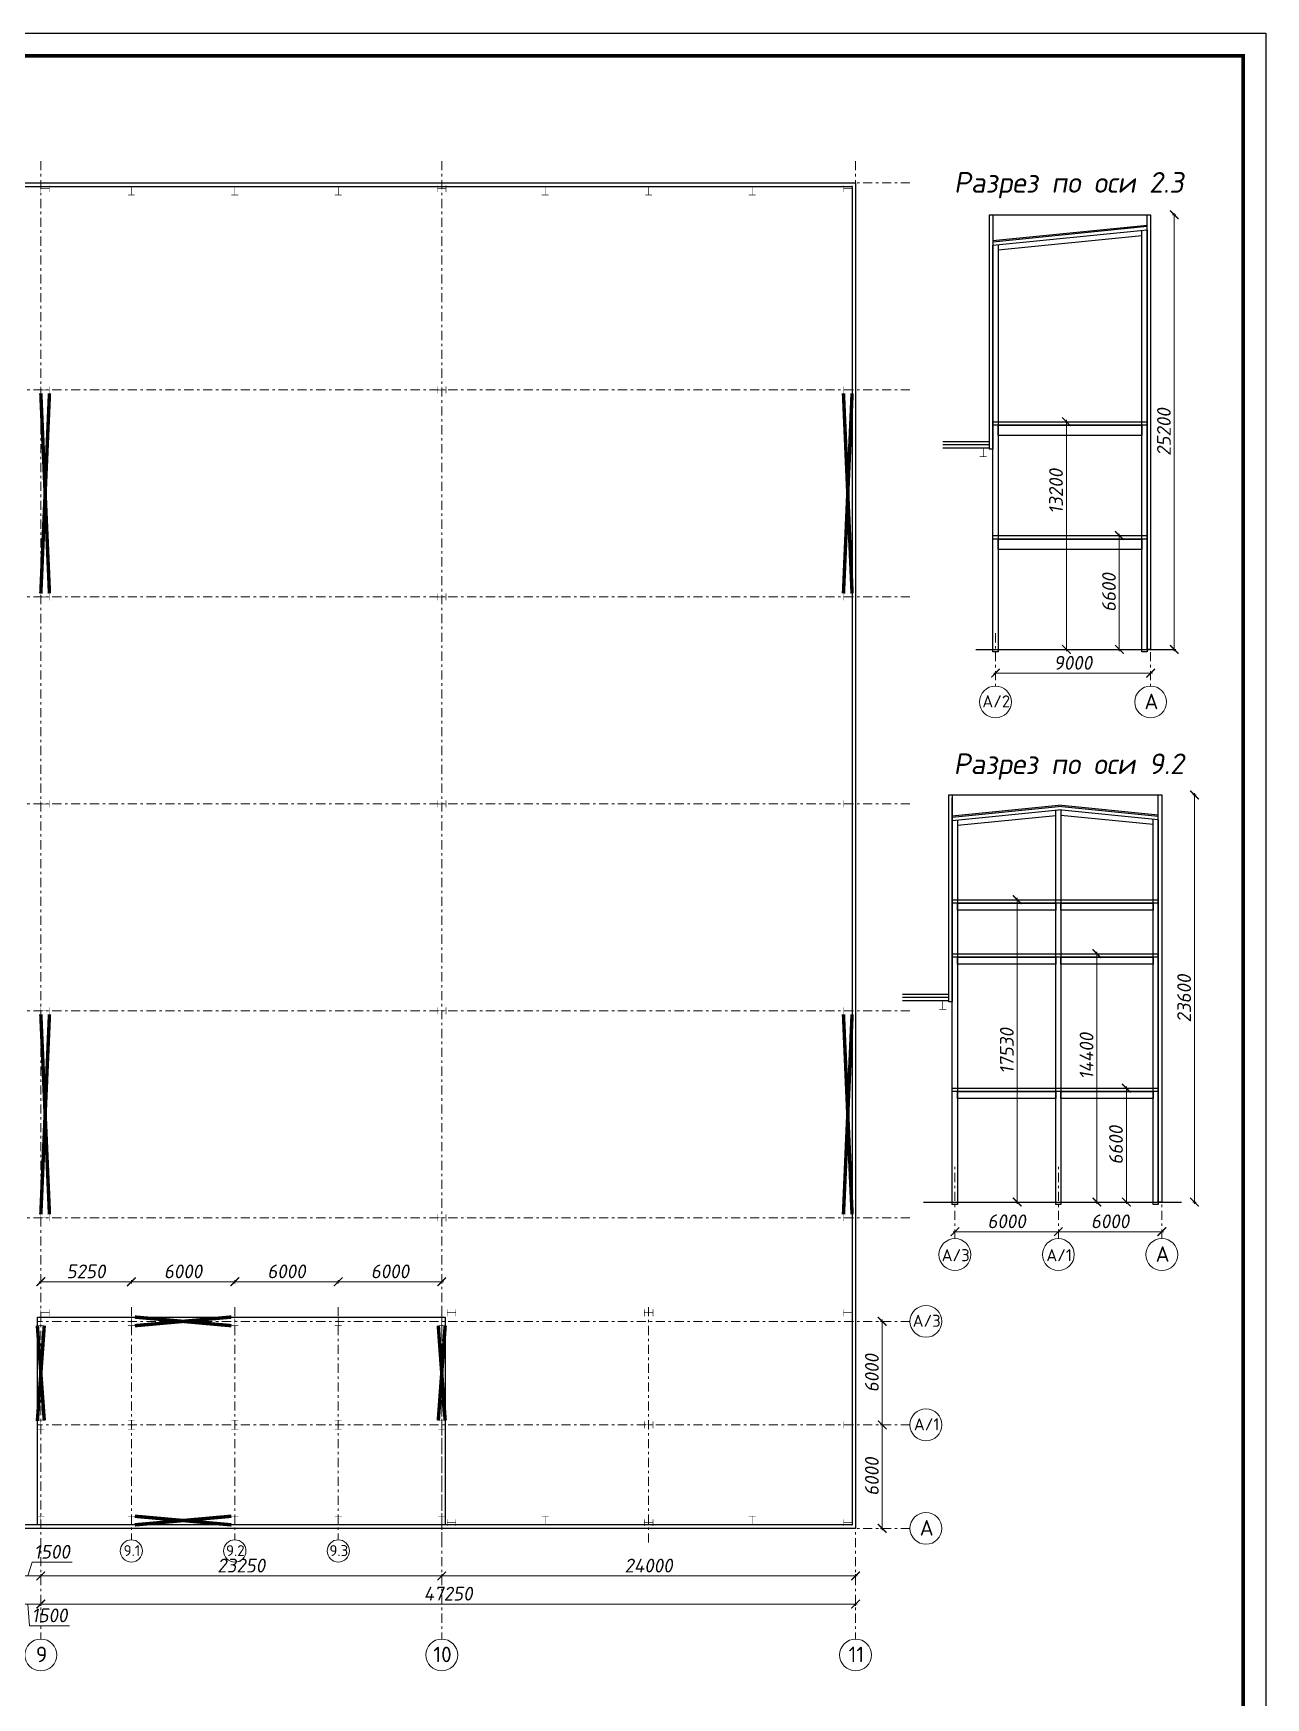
# Model space of a CAD drawing. Header units: millimetres. Extents: x -2648 to 2168491, y -277796 to 297800.
# Drawn here: x 1084430 to 1155904, y -2136 to 94358 of the extents above; entities that cross this region are included whole.
import ezdxf
from ezdxf.enums import TextEntityAlignment as Align

# ---------------------------------------------------------------- set-up
doc = ezdxf.new("R2010")
doc.units = ezdxf.units.MM
doc.linetypes.add('Штрихштриховая', pattern=[1093.611073, 529.166651, -211.666656, 141.111112, -211.666656])
doc.layers.get('0').update_dxf_attribs({"lineweight": 0})
doc.layers.get('Defpoints').update_dxf_attribs({"color": 252})
doc.layers.add('Axes', color=1, linetype='Continuous')
doc.layers.add('Text', color=7, linetype='Continuous')
for name, color, linetype, lineweight in [('Bracing', 6, 'Continuous', 0), ('Dimension', 162, 'Continuous', 25), ('я_12', 1, 'Continuous', 20)]:
    doc.layers.add(name, color=color, linetype=linetype, lineweight=lineweight)
doc.styles.add('Лена', font='isocpeur.ttf', dxfattribs={"oblique": 10})
doc.dimstyles.new('S-100', dxfattribs={"dimscale": 100, "dimtxt": 1, "dimasz": 1.5, "dimexe": 1, "dimexo": 1, "dimgap": 1, "dimtad": 1, "dimdec": 0, "dimzin": 0, "dimdsep": 46, "dimtxsty": 'Лена', "dimblk": 'ARCHTICK', "dimcen": 2, "dimdle": 1, "dimclrd": 256, "dimclre": 256, "dimclrt": 256, "dimadec": 0, "dimazin": 0, "dimtfac": 1, "dimtdec": 0, "dimtmove": 1, "dimatfit": 2, "dimfxl": 1, "dimtolj": 1, "dimtzin": 0, "dimlwd": 20, "dimlwe": 20, "dimarcsym": 0})

# ---------------------------------------------------------------- blocks, each defined once
blk = doc.blocks.new('_ArchTick')
at = {"color": 0, "linetype": 'ByBlock', "const_width": 0.15}
blk.add_lwpolyline([(-0.5, -0.5), (0.5, 0.5)], dxfattribs=at)
blk = doc.blocks.new('*D356')
at = {"layer": 'Defpoints', "color": 0, "lineweight": -2, "ltscale": 100, "transparency": 16777216}
for p in [(1084868, 4925), (1083368, 2423), (1084868, 2521)]:
    blk.add_point(p, dxfattribs=at)
at = {"layer": 'Dimension', "lineweight": 20, "ltscale": 100, "transparency": 16777216}
for p, q in [((1083268, 4925), (1084968, 4925)), ((1083368, 4825), (1083368, 5025)), ((1084118, 4925), (1084358, 5725)), ((1084358, 5725), (1086678, 5725)), ((1084868, 4825), (1084868, 5025))]:
    blk.add_line(p, q, dxfattribs=at)
at = {"layer": 'Dimension', "lineweight": 20, "ltscale": 100, "transparency": 16777216, "xscale": 500, "yscale": 500, "zscale": 500, "rotation": 180}
blk.add_blockref('_ArchTick', (1083368, 4925), dxfattribs=at)
at = {"layer": 'Dimension', "lineweight": 20, "ltscale": 100, "transparency": 16777216, "xscale": 500, "yscale": 500, "zscale": 500}
blk.add_blockref('_ArchTick', (1084868, 4925), dxfattribs=at)
at = {"layer": 'Dimension', "lineweight": -2, "ltscale": 100, "transparency": 16777216, "insert": (1085518, 6325), "char_height": 800, "attachment_point": 5, "style": 'Лена'}
blk.add_mtext('\\A1;1500', dxfattribs=at)
blk = doc.blocks.new('*D357')
at = {"layer": 'Defpoints', "color": 0, "lineweight": -2, "ltscale": 100, "transparency": 16777216}
for p in [(1108118, 4925), (1084868, 2170), (1108118, 2063)]:
    blk.add_point(p, dxfattribs=at)
at = {"layer": 'Dimension', "lineweight": 20, "ltscale": 100, "transparency": 16777216}
for p, q in [((1084768, 4925), (1108218, 4925)), ((1084868, 4825), (1084868, 5025)), ((1108118, 4825), (1108118, 5025))]:
    blk.add_line(p, q, dxfattribs=at)
at = {"layer": 'Dimension', "lineweight": 20, "ltscale": 100, "transparency": 16777216, "xscale": 500, "yscale": 500, "zscale": 500, "rotation": 180}
blk.add_blockref('_ArchTick', (1084868, 4925), dxfattribs=at)
at = {"layer": 'Dimension', "lineweight": 20, "ltscale": 100, "transparency": 16777216, "xscale": 500, "yscale": 500, "zscale": 500}
blk.add_blockref('_ArchTick', (1108118, 4925), dxfattribs=at)
at = {"layer": 'Dimension', "lineweight": -2, "ltscale": 100, "transparency": 16777216, "insert": (1096493, 5525), "char_height": 800, "attachment_point": 5, "style": 'Лена'}
blk.add_mtext('\\A1;23250', dxfattribs=at)
blk = doc.blocks.new('*D358')
at = {"layer": 'Defpoints', "color": 0, "lineweight": -2, "ltscale": 100, "transparency": 16777216}
for p in [(1132118, 4925), (1132118, 2987), (1108118, 1265)]:
    blk.add_point(p, dxfattribs=at)
at = {"layer": 'Dimension', "lineweight": 20, "ltscale": 100, "transparency": 16777216}
for p, q in [((1108018, 4925), (1132218, 4925)), ((1108118, 4825), (1108118, 5025)), ((1132118, 4825), (1132118, 5025))]:
    blk.add_line(p, q, dxfattribs=at)
at = {"layer": 'Dimension', "lineweight": 20, "ltscale": 100, "transparency": 16777216, "xscale": 500, "yscale": 500, "zscale": 500, "rotation": 180}
blk.add_blockref('_ArchTick', (1108118, 4925), dxfattribs=at)
at = {"layer": 'Dimension', "lineweight": 20, "ltscale": 100, "transparency": 16777216, "xscale": 500, "yscale": 500, "zscale": 500}
blk.add_blockref('_ArchTick', (1132118, 4925), dxfattribs=at)
at = {"layer": 'Dimension', "lineweight": -2, "ltscale": 100, "transparency": 16777216, "insert": (1120118, 5525), "char_height": 800, "attachment_point": 5, "style": 'Лена'}
blk.add_mtext('\\A1;24000', dxfattribs=at)
blk = doc.blocks.new('*D367')
at = {"layer": 'Defpoints', "color": 0, "lineweight": -2, "ltscale": 100, "transparency": 16777216}
for p in [(1084868, 3295), (1083368, 1265), (1084868, 1265)]:
    blk.add_point(p, dxfattribs=at)
at = {"layer": 'Dimension', "lineweight": 20, "ltscale": 100, "transparency": 16777216}
for p, q in [((1083268, 3295), (1084968, 3295)), ((1083368, 3195), (1083368, 3395)), ((1084118, 3295), (1084216, 2037)), ((1084868, 3195), (1084868, 3395)), ((1084216, 2037), (1086536, 2037))]:
    blk.add_line(p, q, dxfattribs=at)
at = {"layer": 'Dimension', "lineweight": 20, "ltscale": 100, "transparency": 16777216, "xscale": 500, "yscale": 500, "zscale": 500, "rotation": 180}
blk.add_blockref('_ArchTick', (1083368, 3295), dxfattribs=at)
at = {"layer": 'Dimension', "lineweight": 20, "ltscale": 100, "transparency": 16777216, "xscale": 500, "yscale": 500, "zscale": 500}
blk.add_blockref('_ArchTick', (1084868, 3295), dxfattribs=at)
at = {"layer": 'Dimension', "lineweight": -2, "ltscale": 100, "transparency": 16777216, "insert": (1085376, 2637), "char_height": 800, "attachment_point": 5, "style": 'Лена'}
blk.add_mtext('\\A1;1500', dxfattribs=at)
blk = doc.blocks.new('*D368')
at = {"layer": 'Defpoints', "color": 0, "lineweight": -2, "ltscale": 100, "transparency": 16777216}
for p in [(1132118, 3295), (1084868, 1265), (1132118, 1265)]:
    blk.add_point(p, dxfattribs=at)
at = {"layer": 'Dimension', "lineweight": 20, "ltscale": 100, "transparency": 16777216}
for p, q in [((1084768, 3295), (1132218, 3295)), ((1084868, 3195), (1084868, 3395)), ((1132118, 3195), (1132118, 3395))]:
    blk.add_line(p, q, dxfattribs=at)
at = {"layer": 'Dimension', "lineweight": 20, "ltscale": 100, "transparency": 16777216, "xscale": 500, "yscale": 500, "zscale": 500, "rotation": 180}
blk.add_blockref('_ArchTick', (1084868, 3295), dxfattribs=at)
at = {"layer": 'Dimension', "lineweight": 20, "ltscale": 100, "transparency": 16777216, "xscale": 500, "yscale": 500, "zscale": 500}
blk.add_blockref('_ArchTick', (1132118, 3295), dxfattribs=at)
at = {"layer": 'Dimension', "lineweight": -2, "ltscale": 100, "transparency": 16777216, "insert": (1108493, 3895), "char_height": 800, "attachment_point": 5, "style": 'Лена'}
blk.add_mtext('\\A1;47250', dxfattribs=at)
blk = doc.blocks.new('*D384')
at = {"layer": 'Defpoints', "color": 0, "lineweight": -2, "ltscale": 100, "transparency": 16777216}
for p in [(1140229, 57263), (1140229, 56517), (1149229, 56517)]:
    blk.add_point(p, dxfattribs=at)
at = {"layer": 'Dimension', "lineweight": 20, "ltscale": 100, "transparency": 16777216}
for p, q in [((1149329, 57263), (1140129, 57263)), ((1140229, 57163), (1140229, 57363)), ((1149229, 57163), (1149229, 57363))]:
    blk.add_line(p, q, dxfattribs=at)
at = {"layer": 'Dimension', "lineweight": 20, "ltscale": 100, "transparency": 16777216, "xscale": 500, "yscale": 500, "zscale": 500, "rotation": 180}
blk.add_blockref('_ArchTick', (1140229, 57263), dxfattribs=at)
at = {"layer": 'Dimension', "lineweight": 20, "ltscale": 100, "transparency": 16777216, "xscale": 500, "yscale": 500, "zscale": 500}
blk.add_blockref('_ArchTick', (1149229, 57263), dxfattribs=at)
at = {"layer": 'Dimension', "lineweight": -2, "ltscale": 100, "transparency": 16777216, "insert": (1144729, 57863), "char_height": 800, "attachment_point": 5, "style": 'Лена'}
blk.add_mtext('\\A1;9000', dxfattribs=at)
blk = doc.blocks.new('*D385')
at = {"layer": 'Defpoints', "color": 0, "lineweight": -2, "ltscale": 100, "transparency": 16777216}
for p in [(1149229, 83839), (1150600, 83839), (1149526, 58639)]:
    blk.add_point(p, dxfattribs=at)
at = {"layer": 'Dimension', "lineweight": 20, "ltscale": 100, "transparency": 16777216}
for p, q in [((1150500, 83839), (1150700, 83839)), ((1150600, 58539), (1150600, 83939)), ((1150500, 58639), (1150700, 58639))]:
    blk.add_line(p, q, dxfattribs=at)
at = {"layer": 'Dimension', "lineweight": 20, "ltscale": 100, "transparency": 16777216, "xscale": 500, "yscale": 500, "zscale": 500}
for p, rotation in [((1150600, 83839), 90), ((1150600, 58639), 270)]:
    blk.add_blockref('_ArchTick', p, dxfattribs=dict(at, rotation=rotation))
at = {"layer": 'Dimension', "lineweight": -2, "ltscale": 100, "transparency": 16777216, "insert": (1150000, 71239), "char_height": 800, "attachment_point": 5, "rotation": 90, "style": 'Лена'}
blk.add_mtext('\\A1;25200', dxfattribs=at)
blk = doc.blocks.new('*D386')
at = {"layer": 'Defpoints', "color": 0, "lineweight": -2, "ltscale": 100, "transparency": 16777216}
for p in [(1147414, 65239), (1147852, 65239), (1147852, 58639)]:
    blk.add_point(p, dxfattribs=at)
at = {"layer": 'Dimension', "lineweight": 20, "ltscale": 100, "transparency": 16777216}
for p, q in [((1147514, 65239), (1147314, 65239)), ((1147414, 58539), (1147414, 65339)), ((1147514, 58639), (1147314, 58639))]:
    blk.add_line(p, q, dxfattribs=at)
at = {"layer": 'Dimension', "lineweight": 20, "ltscale": 100, "transparency": 16777216, "xscale": 500, "yscale": 500, "zscale": 500}
for p, rotation in [((1147414, 65239), 90), ((1147414, 58639), 270)]:
    blk.add_blockref('_ArchTick', p, dxfattribs=dict(at, rotation=rotation))
at = {"layer": 'Dimension', "lineweight": -2, "ltscale": 100, "transparency": 16777216, "insert": (1146814, 61939), "char_height": 800, "attachment_point": 5, "rotation": 90, "style": 'Лена'}
blk.add_mtext('\\A1;6600', dxfattribs=at)
blk = doc.blocks.new('*D387')
at = {"layer": 'Defpoints', "color": 0, "lineweight": -2, "ltscale": 100, "transparency": 16777216}
for p in [(1144342, 71839), (1145238, 71839), (1145238, 58639)]:
    blk.add_point(p, dxfattribs=at)
at = {"layer": 'Dimension', "lineweight": 20, "ltscale": 100, "transparency": 16777216}
for p, q in [((1144442, 71839), (1144242, 71839)), ((1144342, 58539), (1144342, 71939)), ((1144442, 58639), (1144242, 58639))]:
    blk.add_line(p, q, dxfattribs=at)
at = {"layer": 'Dimension', "lineweight": 20, "ltscale": 100, "transparency": 16777216, "xscale": 500, "yscale": 500, "zscale": 500}
for p, rotation in [((1144342, 71839), 90), ((1144342, 58639), 270)]:
    blk.add_blockref('_ArchTick', p, dxfattribs=dict(at, rotation=rotation))
at = {"layer": 'Dimension', "lineweight": -2, "ltscale": 100, "transparency": 16777216, "insert": (1143742, 67805), "char_height": 800, "attachment_point": 5, "rotation": 90, "style": 'Лена'}
blk.add_mtext('\\A1;13200', dxfattribs=at)
blk = doc.blocks.new('*D388')
at = {"layer": 'Defpoints', "color": 0, "lineweight": -2, "ltscale": 100, "transparency": 16777216}
for p in [(1137879, 25215), (1143879, 25215), (1143879, 24881)]:
    blk.add_point(p, dxfattribs=at)
at = {"layer": 'Dimension', "lineweight": 20, "ltscale": 100, "transparency": 16777216}
for p, q in [((1137779, 24881), (1143979, 24881)), ((1137879, 24981), (1137879, 24781)), ((1143879, 24981), (1143879, 24781))]:
    blk.add_line(p, q, dxfattribs=at)
at = {"layer": 'Dimension', "lineweight": 20, "ltscale": 100, "transparency": 16777216, "xscale": 500, "yscale": 500, "zscale": 500, "rotation": 180}
blk.add_blockref('_ArchTick', (1137879, 24881), dxfattribs=at)
at = {"layer": 'Dimension', "lineweight": 20, "ltscale": 100, "transparency": 16777216, "xscale": 500, "yscale": 500, "zscale": 500}
blk.add_blockref('_ArchTick', (1143879, 24881), dxfattribs=at)
at = {"layer": 'Dimension', "lineweight": -2, "ltscale": 100, "transparency": 16777216, "insert": (1140879, 25481), "char_height": 800, "attachment_point": 5, "style": 'Лена'}
blk.add_mtext('\\A1;6000', dxfattribs=at)
blk = doc.blocks.new('*D389')
at = {"layer": 'Defpoints', "color": 0, "lineweight": -2, "ltscale": 100, "transparency": 16777216}
for p in [(1143879, 25215), (1149879, 24881), (1149879, 24477)]:
    blk.add_point(p, dxfattribs=at)
at = {"layer": 'Dimension', "lineweight": 20, "ltscale": 100, "transparency": 16777216}
for p, q in [((1143779, 24881), (1149979, 24881)), ((1143879, 24981), (1143879, 24781)), ((1149879, 24781), (1149879, 24981))]:
    blk.add_line(p, q, dxfattribs=at)
at = {"layer": 'Dimension', "lineweight": 20, "ltscale": 100, "transparency": 16777216, "xscale": 500, "yscale": 500, "zscale": 500, "rotation": 180}
blk.add_blockref('_ArchTick', (1143879, 24881), dxfattribs=at)
at = {"layer": 'Dimension', "lineweight": 20, "ltscale": 100, "transparency": 16777216, "xscale": 500, "yscale": 500, "zscale": 500}
blk.add_blockref('_ArchTick', (1149879, 24881), dxfattribs=at)
at = {"layer": 'Dimension', "lineweight": -2, "ltscale": 100, "transparency": 16777216, "insert": (1146879, 25481), "char_height": 800, "attachment_point": 5, "style": 'Лена'}
blk.add_mtext('\\A1;6000', dxfattribs=at)
blk = doc.blocks.new('*D390')
at = {"layer": 'Defpoints', "color": 0, "lineweight": -2, "ltscale": 100, "transparency": 16777216}
for p in [(1148084, 50199), (1151771, 50199), (1148084, 26599)]:
    blk.add_point(p, dxfattribs=at)
at = {"layer": 'Dimension', "lineweight": 20, "ltscale": 100, "transparency": 16777216}
for p, q in [((1151671, 50199), (1151871, 50199)), ((1151771, 26499), (1151771, 50299)), ((1151671, 26599), (1151871, 26599))]:
    blk.add_line(p, q, dxfattribs=at)
at = {"layer": 'Dimension', "lineweight": 20, "ltscale": 100, "transparency": 16777216, "xscale": 500, "yscale": 500, "zscale": 500}
for p, rotation in [((1151771, 50199), 90), ((1151771, 26599), 270)]:
    blk.add_blockref('_ArchTick', p, dxfattribs=dict(at, rotation=rotation))
at = {"layer": 'Dimension', "lineweight": -2, "ltscale": 100, "transparency": 16777216, "insert": (1151171, 38399), "char_height": 800, "attachment_point": 5, "rotation": 90, "style": 'Лена'}
blk.add_mtext('\\A1;23600', dxfattribs=at)
blk = doc.blocks.new('*D391')
at = {"layer": 'Defpoints', "color": 0, "lineweight": -2, "ltscale": 100, "transparency": 16777216}
for p in [(1147821, 33199), (1148457, 33199), (1148457, 26599)]:
    blk.add_point(p, dxfattribs=at)
at = {"layer": 'Dimension', "lineweight": 20, "ltscale": 100, "transparency": 16777216}
for p, q in [((1147921, 33199), (1147721, 33199)), ((1147821, 26499), (1147821, 33299)), ((1147921, 26599), (1147721, 26599))]:
    blk.add_line(p, q, dxfattribs=at)
at = {"layer": 'Dimension', "lineweight": 20, "ltscale": 100, "transparency": 16777216, "xscale": 500, "yscale": 500, "zscale": 500}
for p, rotation in [((1147821, 33199), 90), ((1147821, 26599), 270)]:
    blk.add_blockref('_ArchTick', p, dxfattribs=dict(at, rotation=rotation))
at = {"layer": 'Dimension', "lineweight": -2, "ltscale": 100, "transparency": 16777216, "insert": (1147221, 29899), "char_height": 800, "attachment_point": 5, "rotation": 90, "style": 'Лена'}
blk.add_mtext('\\A1;6600', dxfattribs=at)
blk = doc.blocks.new('*D392')
at = {"layer": 'Defpoints', "color": 0, "lineweight": -2, "ltscale": 100, "transparency": 16777216}
for p in [(1146113, 40999), (1146911, 40999), (1146911, 26599)]:
    blk.add_point(p, dxfattribs=at)
at = {"layer": 'Dimension', "lineweight": 20, "ltscale": 100, "transparency": 16777216}
for p, q in [((1146213, 40999), (1146013, 40999)), ((1146113, 26499), (1146113, 41099)), ((1146213, 26599), (1146013, 26599))]:
    blk.add_line(p, q, dxfattribs=at)
at = {"layer": 'Dimension', "lineweight": 20, "ltscale": 100, "transparency": 16777216, "xscale": 500, "yscale": 500, "zscale": 500}
for p, rotation in [((1146113, 40999), 90), ((1146113, 26599), 270)]:
    blk.add_blockref('_ArchTick', p, dxfattribs=dict(at, rotation=rotation))
at = {"layer": 'Dimension', "lineweight": -2, "ltscale": 100, "transparency": 16777216, "insert": (1145513, 35063), "char_height": 800, "attachment_point": 5, "rotation": 90, "style": 'Лена'}
blk.add_mtext('\\A1;14400', dxfattribs=at)
blk = doc.blocks.new('*D393')
at = {"layer": 'Defpoints', "color": 0, "lineweight": -2, "ltscale": 100, "transparency": 16777216}
for p in [(1141490, 44129), (1142401, 44129), (1142401, 26599)]:
    blk.add_point(p, dxfattribs=at)
at = {"layer": 'Dimension', "lineweight": 20, "ltscale": 100, "transparency": 16777216}
for p, q in [((1141590, 44129), (1141390, 44129)), ((1141490, 26499), (1141490, 44229)), ((1141590, 26599), (1141390, 26599))]:
    blk.add_line(p, q, dxfattribs=at)
at = {"layer": 'Dimension', "lineweight": 20, "ltscale": 100, "transparency": 16777216, "xscale": 500, "yscale": 500, "zscale": 500}
for p, rotation in [((1141490, 44129), 90), ((1141490, 26599), 270)]:
    blk.add_blockref('_ArchTick', p, dxfattribs=dict(at, rotation=rotation))
at = {"layer": 'Dimension', "lineweight": -2, "ltscale": 100, "transparency": 16777216, "insert": (1140890, 35364), "char_height": 800, "attachment_point": 5, "rotation": 90, "style": 'Лена'}
blk.add_mtext('\\A1;17530', dxfattribs=at)
blk = doc.blocks.new('*D394')
at = {"layer": 'Defpoints', "color": 0, "lineweight": -2, "ltscale": 100, "transparency": 16777216}
for p in [(1090118, 21980), (1084868, 21227), (1090118, 20511)]:
    blk.add_point(p, dxfattribs=at)
at = {"layer": 'Dimension', "lineweight": 20, "ltscale": 100, "transparency": 16777216}
for p, q in [((1084768, 21980), (1090218, 21980)), ((1084868, 21880), (1084868, 22080)), ((1090118, 21880), (1090118, 22080))]:
    blk.add_line(p, q, dxfattribs=at)
at = {"layer": 'Dimension', "lineweight": 20, "ltscale": 100, "transparency": 16777216, "xscale": 500, "yscale": 500, "zscale": 500, "rotation": 180}
blk.add_blockref('_ArchTick', (1084868, 21980), dxfattribs=at)
at = {"layer": 'Dimension', "lineweight": 20, "ltscale": 100, "transparency": 16777216, "xscale": 500, "yscale": 500, "zscale": 500}
blk.add_blockref('_ArchTick', (1090118, 21980), dxfattribs=at)
at = {"layer": 'Dimension', "lineweight": -2, "ltscale": 100, "transparency": 16777216, "insert": (1087493, 22580), "char_height": 800, "attachment_point": 5, "style": 'Лена'}
blk.add_mtext('\\A1;5250', dxfattribs=at)
blk = doc.blocks.new('*D395')
at = {"layer": 'Defpoints', "color": 0, "lineweight": -2, "ltscale": 100, "transparency": 16777216}
for p in [(1096118, 21980), (1090118, 20511), (1096118, 20511)]:
    blk.add_point(p, dxfattribs=at)
at = {"layer": 'Dimension', "lineweight": 20, "ltscale": 100, "transparency": 16777216}
for p, q in [((1090018, 21980), (1096218, 21980)), ((1090118, 21880), (1090118, 22080)), ((1096118, 21880), (1096118, 22080))]:
    blk.add_line(p, q, dxfattribs=at)
at = {"layer": 'Dimension', "lineweight": 20, "ltscale": 100, "transparency": 16777216, "xscale": 500, "yscale": 500, "zscale": 500, "rotation": 180}
blk.add_blockref('_ArchTick', (1090118, 21980), dxfattribs=at)
at = {"layer": 'Dimension', "lineweight": 20, "ltscale": 100, "transparency": 16777216, "xscale": 500, "yscale": 500, "zscale": 500}
blk.add_blockref('_ArchTick', (1096118, 21980), dxfattribs=at)
at = {"layer": 'Dimension', "lineweight": -2, "ltscale": 100, "transparency": 16777216, "insert": (1093118, 22580), "char_height": 800, "attachment_point": 5, "style": 'Лена'}
blk.add_mtext('\\A1;6000', dxfattribs=at)
blk = doc.blocks.new('*D396')
at = {"layer": 'Defpoints', "color": 0, "lineweight": -2, "ltscale": 100, "transparency": 16777216}
for p in [(1102118, 21980), (1096118, 20511), (1102118, 20511)]:
    blk.add_point(p, dxfattribs=at)
at = {"layer": 'Dimension', "lineweight": 20, "ltscale": 100, "transparency": 16777216}
for p, q in [((1096018, 21980), (1102218, 21980)), ((1096118, 21880), (1096118, 22080)), ((1102118, 21880), (1102118, 22080))]:
    blk.add_line(p, q, dxfattribs=at)
at = {"layer": 'Dimension', "lineweight": 20, "ltscale": 100, "transparency": 16777216, "xscale": 500, "yscale": 500, "zscale": 500, "rotation": 180}
blk.add_blockref('_ArchTick', (1096118, 21980), dxfattribs=at)
at = {"layer": 'Dimension', "lineweight": 20, "ltscale": 100, "transparency": 16777216, "xscale": 500, "yscale": 500, "zscale": 500}
blk.add_blockref('_ArchTick', (1102118, 21980), dxfattribs=at)
at = {"layer": 'Dimension', "lineweight": -2, "ltscale": 100, "transparency": 16777216, "insert": (1099118, 22580), "char_height": 800, "attachment_point": 5, "style": 'Лена'}
blk.add_mtext('\\A1;6000', dxfattribs=at)
blk = doc.blocks.new('*D397')
at = {"layer": 'Defpoints', "color": 0, "lineweight": -2, "ltscale": 100, "transparency": 16777216}
for p in [(1108118, 21980), (1102118, 20511), (1108118, 20511)]:
    blk.add_point(p, dxfattribs=at)
at = {"layer": 'Dimension', "lineweight": 20, "ltscale": 100, "transparency": 16777216}
for p, q in [((1102018, 21980), (1108218, 21980)), ((1102118, 21880), (1102118, 22080)), ((1108118, 21880), (1108118, 22080))]:
    blk.add_line(p, q, dxfattribs=at)
at = {"layer": 'Dimension', "lineweight": 20, "ltscale": 100, "transparency": 16777216, "xscale": 500, "yscale": 500, "zscale": 500, "rotation": 180}
blk.add_blockref('_ArchTick', (1102118, 21980), dxfattribs=at)
at = {"layer": 'Dimension', "lineweight": 20, "ltscale": 100, "transparency": 16777216, "xscale": 500, "yscale": 500, "zscale": 500}
blk.add_blockref('_ArchTick', (1108118, 21980), dxfattribs=at)
at = {"layer": 'Dimension', "lineweight": -2, "ltscale": 100, "transparency": 16777216, "insert": (1105118, 22580), "char_height": 800, "attachment_point": 5, "style": 'Лена'}
blk.add_mtext('\\A1;6000', dxfattribs=at)
blk = doc.blocks.new('*D406')
at = {"layer": 'Defpoints', "color": 0, "lineweight": -2, "ltscale": 100, "transparency": 16777216}
for p in [(1133663, 13682), (1134240, 13682), (1134240, 7682)]:
    blk.add_point(p, dxfattribs=at)
at = {"layer": 'Dimension', "lineweight": 20, "ltscale": 100, "transparency": 16777216}
for p, q in [((1133763, 13682), (1133563, 13682)), ((1133663, 7582), (1133663, 13782)), ((1133763, 7682), (1133563, 7682))]:
    blk.add_line(p, q, dxfattribs=at)
at = {"layer": 'Dimension', "lineweight": 20, "ltscale": 100, "transparency": 16777216, "xscale": 500, "yscale": 500, "zscale": 500}
for p, rotation in [((1133663, 13682), 90), ((1133663, 7682), 270)]:
    blk.add_blockref('_ArchTick', p, dxfattribs=dict(at, rotation=rotation))
at = {"layer": 'Dimension', "lineweight": -2, "ltscale": 100, "transparency": 16777216, "insert": (1133063, 10682), "char_height": 800, "attachment_point": 5, "rotation": 90, "style": 'Лена'}
blk.add_mtext('\\A1;6000', dxfattribs=at)
blk = doc.blocks.new('*D407')
at = {"layer": 'Defpoints', "color": 0, "lineweight": -2, "ltscale": 100, "transparency": 16777216}
for p in [(1133663, 19682), (1134376, 19682), (1134240, 13682)]:
    blk.add_point(p, dxfattribs=at)
at = {"layer": 'Dimension', "lineweight": 20, "ltscale": 100, "transparency": 16777216}
for p, q in [((1133763, 19682), (1133563, 19682)), ((1133663, 13582), (1133663, 19782)), ((1133763, 13682), (1133563, 13682))]:
    blk.add_line(p, q, dxfattribs=at)
at = {"layer": 'Dimension', "lineweight": 20, "ltscale": 100, "transparency": 16777216, "xscale": 500, "yscale": 500, "zscale": 500}
for p, rotation in [((1133663, 19682), 90), ((1133663, 13682), 270)]:
    blk.add_blockref('_ArchTick', p, dxfattribs=dict(at, rotation=rotation))
at = {"layer": 'Dimension', "lineweight": -2, "ltscale": 100, "transparency": 16777216, "insert": (1133063, 16682), "char_height": 800, "attachment_point": 5, "rotation": 90, "style": 'Лена'}
blk.add_mtext('\\A1;6000', dxfattribs=at)

msp = doc.modelspace()

# ---------------------------------------------------------------- linework, layer by layer
at = {"lineweight": -2, "ltscale": 100}
for p, q in [((1140078.8, 83839.2), (1149025.8, 83839.2)), ((1140078.8, 82344.5), (1149025.8, 83239.2)), ((1140078.8, 82277.3), (1149025.8, 83172)), ((1140078.8, 82074.3), (1149025.8, 82969)), ((1140378.8, 81804.3), (1148725.8, 82639)), ((1137185.6, 70687.8), (1139875.8, 70687.8)), ((1137185.6, 70520.2), (1139875.8, 70520.2)), ((1137185.6, 70316.2), (1139875.8, 70316.2)), ((1139083.4, 58639.2), (1150589.7, 58639.2)), ((1137525.8, 50199.4), (1149878.8, 50199.4)), ((1137728.8, 48984.4), (1143878.8, 49599.4)), ((1137728.8, 48917.2), (1143878.8, 49532.2)), ((1137728.8, 48714.2), (1143878.8, 49329.2)), ((1149675.8, 49019.7), (1143878.8, 49599.4)), ((1149675.8, 48952.5), (1143878.8, 49532.2)), ((1149675.8, 48749.5), (1143878.8, 49329.2)), ((1138028.8, 48444.2), (1143728.8, 49014.2)), ((1149375.8, 48479.5), (1144028.8, 49014.2)), ((1134835.6, 38648), (1137525.8, 38648)), ((1134835.6, 38480.4), (1137525.8, 38480.4)), ((1134835.6, 38276.4), (1137525.8, 38276.4)), ((1136048.3, 26599.4), (1151014.1, 26599.4))]:
    msp.add_line(p, q, dxfattribs=at)
at = {"ltscale": 100, "const_width": 209.2}
msp.add_lwpolyline([(941466.3, 93050.7), (1154596.1, 93050.7), (1154596.1, -59670.5), (941466.3, -59670.5)], close=True, dxfattribs=at)
at = {"lineweight": -2, "ltscale": 100}
for points in [[(952118.1, 85681.9), (1132118.1, 85681.9), (1132118.1, 7681.9), (952118.1, 7681.9)], [(952321.1, 85478.9), (1131915.1, 85478.9), (1131915.1, 7884.9), (952321.1, 7884.9)], [(1140078.8, 70250.8), (1139875.8, 70250.8), (1139875.8, 83839.2), (1140078.8, 83839.2)], [(1149228.8, 58639.2), (1149025.8, 58639.2), (1149025.8, 83839.2), (1149228.8, 83839.2)], [(1140078.8, 71839.2), (1149025.8, 71839.2), (1149025.8, 71639.2), (1140078.8, 71639.2)], [(1140378.8, 71639.2), (1148725.8, 71639.2), (1148725.8, 71039.2), (1140378.8, 71039.2)], [(1140078.8, 65239.2), (1149025.8, 65239.2), (1149025.8, 65039.2), (1140078.8, 65039.2)], [(1140378.8, 65039.2), (1148725.8, 65039.2), (1148725.8, 64439.2), (1140378.8, 64439.2)], [(1137728.8, 38211.1), (1137525.8, 38211.1), (1137525.8, 50199.4), (1137728.8, 50199.4)], [(1149878.8, 26599.4), (1149675.8, 26599.4), (1149675.8, 50199.4), (1149878.8, 50199.4)], [(1137728.8, 44129.4), (1149675.8, 44129.4), (1149675.8, 43929.4), (1137728.8, 43929.4)], [(1138028.8, 43929.4), (1143728.8, 43929.4), (1143728.8, 43529.4), (1138028.8, 43529.4)], [(1144028.8, 43929.4), (1149375.8, 43929.4), (1149375.8, 43529.4), (1144028.8, 43529.4)], [(1137728.8, 40999.4), (1149675.8, 40999.4), (1149675.8, 40799.4), (1137728.8, 40799.4)], [(1138028.8, 40799.4), (1143728.8, 40799.4), (1143728.8, 40399.4), (1138028.8, 40399.4)], [(1144028.8, 40799.4), (1149375.8, 40799.4), (1149375.8, 40399.4), (1144028.8, 40399.4)], [(1137728.8, 33199.4), (1149675.8, 33199.4), (1149675.8, 32999.4), (1137728.8, 32999.4)], [(1138028.8, 32999.4), (1143728.8, 32999.4), (1143728.8, 32599.4), (1138028.8, 32599.4)], [(1144028.8, 32999.4), (1149375.8, 32999.4), (1149375.8, 32599.4), (1144028.8, 32599.4)], [(1084668.1, 19931.9), (1108318.1, 19931.9), (1108318.1, 7884.9), (1084668.1, 7884.9)]]:
    msp.add_lwpolyline(points, close=True, dxfattribs=at)
at = {"lineweight": -2, "ltscale": 100, "const_width": 30}
for points in [[(1084868.1, 85151.9), (1084868.1, 85551.9)], [(1084868.1, 85351.9), (1085368.1, 85351.9)], [(1085368.1, 85151.9), (1085368.1, 85551.9)], [(1090318.1, 85478.9), (1089918.1, 85478.9)], [(1090318.1, 84978.9), (1089918.1, 84978.9)], [(1090118.1, 85478.9), (1090118.1, 84978.9)], [(1096318.1, 85478.9), (1095918.1, 85478.9)], [(1096318.1, 84978.9), (1095918.1, 84978.9)], [(1096118.1, 85478.9), (1096118.1, 84978.9)], [(1102318.1, 85478.9), (1101918.1, 85478.9)], [(1102318.1, 84978.9), (1101918.1, 84978.9)], [(1102118.1, 85478.9), (1102118.1, 84978.9)], [(1107868.1, 85151.9), (1107868.1, 85551.9)], [(1107868.1, 85351.9), (1108368.1, 85351.9)], [(1108368.1, 85151.9), (1108368.1, 85551.9)], [(1113918.1, 85478.9), (1114318.1, 85478.9)], [(1113918.1, 84978.9), (1114318.1, 84978.9)], [(1114118.1, 85478.9), (1114118.1, 84978.9)], [(1119918.1, 85478.9), (1120318.1, 85478.9)], [(1119918.1, 84978.9), (1120318.1, 84978.9)], [(1120118.1, 85478.9), (1120118.1, 84978.9)], [(1125918.1, 85478.9), (1126318.1, 85478.9)], [(1125918.1, 84978.9), (1126318.1, 84978.9)], [(1126118.1, 85478.9), (1126118.1, 84978.9)], [(1131415.1, 85151.9), (1131415.1, 85551.9)], [(1131415.1, 85351.9), (1131915.1, 85351.9)], [(1131915.1, 85151.9), (1131915.1, 85551.9)], [(1084868.1, 73481.9), (1084868.1, 73881.9)], [(1084868.1, 73681.9), (1085368.1, 73681.9)], [(1085368.1, 73481.9), (1085368.1, 73881.9)], [(1107868.1, 73481.9), (1107868.1, 73881.9)], [(1107868.1, 73681.9), (1108368.1, 73681.9)], [(1108368.1, 73481.9), (1108368.1, 73881.9)], [(1131415.1, 73481.9), (1131415.1, 73881.9)], [(1131415.1, 73681.9), (1131915.1, 73681.9)], [(1131915.1, 73481.9), (1131915.1, 73881.9)], [(1139322.4, 70316.2), (1139722.4, 70316.2)], [(1139322.4, 69816.2), (1139722.4, 69816.2)], [(1139522.4, 70316.2), (1139522.4, 69816.2)], [(1084868.1, 61481.9), (1084868.1, 61881.9)], [(1085368.1, 61481.9), (1085368.1, 61881.9)], [(1107868.1, 61481.9), (1107868.1, 61881.9)], [(1108368.1, 61481.9), (1108368.1, 61881.9)], [(1131415.1, 61481.9), (1131415.1, 61881.9)], [(1131915.1, 61481.9), (1131915.1, 61881.9)], [(1084868.1, 61681.9), (1085368.1, 61681.9)], [(1107868.1, 61681.9), (1108368.1, 61681.9)], [(1131415.1, 61681.9), (1131915.1, 61681.9)], [(1084868.1, 49481.9), (1084868.1, 49881.9)], [(1084868.1, 49681.9), (1085368.1, 49681.9)], [(1085368.1, 49481.9), (1085368.1, 49881.9)], [(1107868.1, 49481.9), (1107868.1, 49881.9)], [(1107868.1, 49681.9), (1108368.1, 49681.9)], [(1108368.1, 49481.9), (1108368.1, 49881.9)], [(1131415.1, 49481.9), (1131415.1, 49881.9)], [(1131415.1, 49681.9), (1131915.1, 49681.9)], [(1131915.1, 49481.9), (1131915.1, 49881.9)], [(1084868.1, 37481.9), (1084868.1, 37881.9)], [(1084868.1, 37681.9), (1085368.1, 37681.9)], [(1085368.1, 37481.9), (1085368.1, 37881.9)], [(1107868.1, 37481.9), (1107868.1, 37881.9)], [(1107868.1, 37681.9), (1108368.1, 37681.9)], [(1108368.1, 37481.9), (1108368.1, 37881.9)], [(1131415.1, 37481.9), (1131415.1, 37881.9)], [(1131415.1, 37681.9), (1131915.1, 37681.9)], [(1131915.1, 37481.9), (1131915.1, 37881.9)], [(1136972.3, 38276.4), (1137372.3, 38276.4)], [(1136972.3, 37776.4), (1137372.3, 37776.4)], [(1137172.3, 38276.4), (1137172.3, 37776.4)], [(1084868.1, 25481.9), (1084868.1, 25881.9)], [(1084868.1, 25681.9), (1085368.1, 25681.9)], [(1085368.1, 25481.9), (1085368.1, 25881.9)], [(1107868.1, 25481.9), (1107868.1, 25881.9)], [(1107868.1, 25681.9), (1108368.1, 25681.9)], [(1108368.1, 25481.9), (1108368.1, 25881.9)], [(1131415.1, 25481.9), (1131415.1, 25881.9)], [(1131415.1, 25681.9), (1131915.1, 25681.9)], [(1131915.1, 25481.9), (1131915.1, 25881.9)], [(1084868.1, 19981.9), (1084868.1, 20381.9)], [(1085368.1, 19981.9), (1085368.1, 20381.9)], [(1108434.1, 19981.9), (1108434.1, 20381.9)], [(1108934.1, 19981.9), (1108934.1, 20381.9)], [(1119868.1, 19981.9), (1119868.1, 20381.9)], [(1120368.1, 19981.9), (1120368.1, 20381.9)], [(1131415.1, 19981.9), (1131415.1, 20381.9)], [(1131915.1, 19981.9), (1131915.1, 20381.9)], [(1084668.1, 19931.9), (1085068.1, 19931.9)], [(1084668.1, 19431.9), (1085068.1, 19431.9)], [(1084868.1, 20181.9), (1085368.1, 20181.9)], [(1084868.1, 19931.9), (1084868.1, 19431.9)], [(1089918.1, 19931.9), (1090318.1, 19931.9)], [(1089918.1, 19431.9), (1090318.1, 19431.9)], [(1090118.1, 19931.9), (1090118.1, 19431.9)], [(1095918.1, 19931.9), (1096318.1, 19931.9)], [(1095918.1, 19431.9), (1096318.1, 19431.9)], [(1096118.1, 19931.9), (1096118.1, 19431.9)], [(1101918.1, 19931.9), (1102318.1, 19931.9)], [(1101918.1, 19431.9), (1102318.1, 19431.9)], [(1102118.1, 19931.9), (1102118.1, 19431.9)], [(1107918.1, 19931.9), (1108318.1, 19931.9)], [(1107918.1, 19431.9), (1108318.1, 19431.9)], [(1108118.1, 19931.9), (1108118.1, 19431.9)], [(1108434.1, 20181.9), (1108934.1, 20181.9)], [(1119868.1, 20181.9), (1120368.1, 20181.9)], [(1131415.1, 20181.9), (1131915.1, 20181.9)], [(1084668.1, 13931.9), (1085068.1, 13931.9)], [(1084868.1, 13931.9), (1084868.1, 13431.9)], [(1089918.1, 13931.9), (1090318.1, 13931.9)], [(1090118.1, 13931.9), (1090118.1, 13431.9)], [(1095918.1, 13931.9), (1096318.1, 13931.9)], [(1096118.1, 13931.9), (1096118.1, 13431.9)], [(1101918.1, 13931.9), (1102318.1, 13931.9)], [(1102118.1, 13931.9), (1102118.1, 13431.9)], [(1107918.1, 13931.9), (1108318.1, 13931.9)], [(1108118.1, 13931.9), (1108118.1, 13431.9)], [(1119868.1, 13481.9), (1119868.1, 13881.9)], [(1119868.1, 13681.9), (1120368.1, 13681.9)], [(1120368.1, 13481.9), (1120368.1, 13881.9)], [(1131415.1, 13481.9), (1131415.1, 13881.9)], [(1131415.1, 13681.9), (1131915.1, 13681.9)], [(1131915.1, 13481.9), (1131915.1, 13881.9)], [(1084668.1, 13431.9), (1085068.1, 13431.9)], [(1089918.1, 13431.9), (1090318.1, 13431.9)], [(1095918.1, 13431.9), (1096318.1, 13431.9)], [(1101918.1, 13431.9), (1102318.1, 13431.9)], [(1107918.1, 13431.9), (1108318.1, 13431.9)], [(1084668.1, 8384.9), (1085068.1, 8384.9)], [(1084668.1, 7884.9), (1085068.1, 7884.9)], [(1084868.1, 8384.9), (1084868.1, 7884.9)], [(1089918.1, 8384.9), (1090318.1, 8384.9)], [(1089918.1, 7884.9), (1090318.1, 7884.9)], [(1090118.1, 8384.9), (1090118.1, 7884.9)], [(1095918.1, 8384.9), (1096318.1, 8384.9)], [(1095918.1, 7884.9), (1096318.1, 7884.9)], [(1096118.1, 8384.9), (1096118.1, 7884.9)], [(1101918.1, 8384.9), (1102318.1, 8384.9)], [(1101918.1, 7884.9), (1102318.1, 7884.9)], [(1102118.1, 8384.9), (1102118.1, 7884.9)], [(1107918.1, 8384.9), (1108318.1, 8384.9)], [(1107918.1, 7884.9), (1108318.1, 7884.9)], [(1108118.1, 8384.9), (1108118.1, 7884.9)], [(1108434.1, 7811.9), (1108434.1, 8211.9)], [(1108434.1, 8011.9), (1108934.1, 8011.9)], [(1108934.1, 7811.9), (1108934.1, 8211.9)], [(1113918.1, 8384.9), (1114318.1, 8384.9)], [(1113918.1, 7884.9), (1114318.1, 7884.9)], [(1114118.1, 8384.9), (1114118.1, 7884.9)], [(1119868.1, 7811.9), (1119868.1, 8211.9)], [(1119868.1, 8011.9), (1120368.1, 8011.9)], [(1120368.1, 7811.9), (1120368.1, 8211.9)], [(1125918.1, 8384.9), (1126318.1, 8384.9)], [(1125918.1, 7884.9), (1126318.1, 7884.9)], [(1126118.1, 8384.9), (1126118.1, 7884.9)], [(1131415.1, 7811.9), (1131415.1, 8211.9)], [(1131415.1, 8011.9), (1131915.1, 8011.9)], [(1131915.1, 7811.9), (1131915.1, 8211.9)]]:
    msp.add_lwpolyline(points, dxfattribs=at)
at = {"lineweight": -2, "ltscale": 100}
for points in [[(1140378.8, 82104.3), (1140378.8, 58489.2), (1140078.8, 58489.2), (1140078.8, 82074.3)], [(1149025.8, 82969), (1149025.8, 58489.2), (1148725.8, 58489.2), (1148725.8, 82939)], [(1138028.8, 48744.2), (1138028.8, 26449.4), (1137728.8, 26449.4), (1137728.8, 50034.5)], [(1144028.8, 49314.2), (1144028.8, 26449.4), (1143728.8, 26449.4), (1143728.8, 49314.2)], [(1149675.8, 48749.5), (1149675.8, 26449.4), (1149375.8, 26449.4), (1149375.8, 48779.5)]]:
    msp.add_lwpolyline(points, dxfattribs=at)
at = {"layer": 'Bracing', "lineweight": -2, "ltscale": 100, "const_width": 200}
for points in [[(1085368.1, 61881.9), (1084868.1, 73481.9)], [(1085368.1, 73481.9), (1084868.1, 61881.9)], [(1131915.1, 61881.9), (1131415.1, 73481.9)], [(1131915.1, 73481.9), (1131415.1, 61881.9)], [(1085368.1, 25881.9), (1084868.1, 37481.9)], [(1085368.1, 37481.9), (1084868.1, 25881.9)], [(1131915.1, 25881.9), (1131415.1, 37481.9)], [(1131915.1, 37481.9), (1131415.1, 25881.9)], [(1084668.1, 19431.9), (1085068.1, 13931.9)], [(1084668.1, 13908.4), (1085068.1, 19431.9)], [(1090318.1, 19431.9), (1095918.1, 19931.9)], [(1095918.1, 19431.9), (1090318.1, 19931.9)], [(1108318.1, 13931.9), (1107918.1, 19431.9)], [(1108318.1, 19431.9), (1107918.1, 13931.9)], [(1090318.1, 7884.9), (1095918.1, 8384.9)], [(1095918.1, 7884.9), (1090318.1, 8384.9)]]:
    msp.add_lwpolyline(points, dxfattribs=at)
at = {"layer": 'Defpoints'}
msp.add_lwpolyline([(936236.1, 94358.3), (1155903.7, 94358.3), (1155903.7, -60978), (936236.1, -60978)], close=True, dxfattribs=at)
at = {"layer": 'я_12', "linetype": 'Штрихштриховая'}
for p, q in [((1084868.1, 86945.2), (1084868.1, 1265.3)), ((1108118.1, 86945.2), (1108118.1, 1265.3)), ((1132118.1, 86945.2), (1132118.1, 1265.3)), ((1135273.4, 85681.9), (948459.1, 85681.9)), ((1135273.4, 73681.9), (948459.1, 73681.9)), ((1135273.4, 61681.9), (948459.1, 61681.9)), ((1140228.8, 59571.9), (1140228.8, 56516.9)), ((1149228.8, 59571.9), (1149228.8, 56516.9)), ((1135273.4, 49681.9), (948459.1, 49681.9)), ((1135273.4, 37681.9), (948459.1, 37681.9)), ((1137878.8, 24477.1), (1137878.8, 28667.1)), ((1143878.8, 24477.1), (1143878.8, 28667.1)), ((1149878.8, 24477.1), (1149878.8, 28667.1)), ((1135273.4, 25681.9), (948459.1, 25681.9)), ((1090118.1, 20511.2), (1090118.1, 7019.5)), ((1096118.1, 20511.2), (1096118.1, 7019.5)), ((1102118.1, 20511.2), (1102118.1, 7019.5)), ((1108118.1, 20511.2), (1108118.1, 7019.5)), ((1120118.1, 20511.2), (1120118.1, 6659.3)), ((1135273.4, 19681.9), (1084628, 19681.9)), ((1135273.4, 13681.9), (1084628, 13681.9)), ((1135273.4, 7681.9), (948459.1, 7681.9))]:
    msp.add_line(p, q, dxfattribs=at)
at = {"layer": 'я_12', "linetype": 'Continuous', "ltscale": 5}
for centre, radius in [((1140228.8, 55592.9), 924), ((1149228.8, 55592.9), 924), ((1137878.8, 23553.1), 924), ((1143878.8, 23553.1), 924), ((1149878.8, 23553.1), 924), ((1136197.4, 19681.9), 924), ((1136197.4, 13681.9), 924), ((1136197.4, 7681.9), 924), ((1090118.1, 6372.7), 646.8), ((1096118.1, 6372.7), 646.8), ((1102118.1, 6372.7), 646.8), ((1084868.1, 341.3), 924), ((1108118.1, 341.3), 924), ((1132118.1, 341.3), 924)]:
    msp.add_circle(centre, radius, dxfattribs=at)

# ---------------------------------------------------------------- texts
at = {"layer": 'Axes', "style": 'Лена'}
for s, height, p in [('А/2', 700, (1140273.3, 55276.8)), ('А', 900, (1149273.3, 55173.5)), ('А/3', 700, (1137923.2, 23169.2)), ('А/1', 700, (1143923.2, 23169.2)), ('А', 900, (1149923.2, 23133.8)), ('А/3', 700, (1136241.9, 19365.8)), ('А/1', 700, (1136241.9, 13365.8)), ('А', 900, (1136241.9, 7262.5)), ('9.1', 630, (1090149.2, 6079.1)), ('9.2', 630, (1096149.2, 6079.1)), ('9.3', 630, (1102149.2, 6079.1)), ('9', 900, (1084912.5, -78)), ('10', 900, (1108162.5, -78)), ('11', 900, (1132162.5, -78))]:
    msp.add_text(s, height=height, dxfattribs=at).set_placement(p, align=Align.CENTER)
at = {"layer": 'Text', "char_height": 1200, "attachment_point": 5, "style": 'Лена'}
for s, insert in [('Разрез по оси 2.3', (1144485.4, 85550.8)), ('Разрез по оси 9.2', (1144485.4, 51843.4))]:
    msp.add_mtext(s, dxfattribs=dict(at, insert=insert))

# ---------------------------------------------------------------- dimensions: what is measured, and where the dimension line sits
at = {"layer": 'Dimension', "color": 1, "lineweight": -2, "ltscale": 100}
for base, p1, p2, angle, picture, middle in [((1150600.2, 83839.2), (1149526.1, 58639.2), (1149228.8, 83839.2), 90, '*D385', (1150000.2, 71239.2)), ((1147414.3, 65239.2), (1147851.9, 58639.2), (1147851.9, 65239.2), 90, '*D386', (1146814.3, 61939.2)), ((1140228.8, 57262.7), (1149228.8, 56516.9), (1140228.8, 56516.9), 180, '*D384', (1144728.8, 57862.7)), ((1151770.8, 50199.4), (1148084.2, 26599.4), (1148084.2, 50199.4), 90, '*D390', (1151170.8, 38399.4)), ((1141489.5, 44129.4), (1142400.7, 26599.4), (1142400.7, 44129.4), 90, '*D393', (1140889.5, 35364.4)), ((1147820.9, 33199.4), (1148456.7, 26599.4), (1148456.7, 33199.4), 90, '*D391', (1147220.9, 29899.4)), ((1133663, 19681.9), (1134240, 13681.9), (1134375.7, 19681.9), 90, '*D407', (1133063, 16681.9)), ((1133663, 13681.9), (1134240, 7681.9), (1134240, 13681.9), 90, '*D406', (1133063, 10681.9))]:
    dim = msp.add_linear_dim(base=base, p1=p1, p2=p2, angle=angle, dimstyle='S-100', override={"dimtxt": 8, "dimasz": 5, "dimgap": 2, "dimtxsty": 'Лена', "dimatfit": 3, "dimfxlon": 1}, dxfattribs=at)
    dim.commit()
    dim.dimension.update_dxf_attribs({"geometry": picture, "text_midpoint": middle})
for base, p1, p2, picture, middle in [((1144341.7, 71839.2), (1145237.6, 58639.2), (1145237.6, 71839.2), '*D387', (1144341.7, 67805)), ((1146112.8, 40999.4), (1146911.1, 26599.4), (1146911.1, 40999.4), '*D392', (1146112.8, 35063.4))]:
    dim = msp.add_linear_dim(base=base, p1=p1, p2=p2, angle=90, dimstyle='S-100', override={"dimtxt": 8, "dimasz": 5, "dimgap": 2, "dimtxsty": 'Лена', "dimatfit": 3, "dimfxlon": 1}, dxfattribs=at)
    dim.commit()
    dim.dimension.update_dxf_attribs({"geometry": picture, "text_midpoint": middle, "dimtype": 160})
for base, p1, p2, picture, middle in [((1143878.8, 24881.5), (1137878.8, 25214.8), (1143878.8, 25214.8), '*D388', (1140878.8, 25481.5)), ((1149878.8, 24881.5), (1143878.8, 25214.8), (1149878.8, 24477.1), '*D389', (1146878.8, 25481.5))]:
    dim = msp.add_linear_dim(base=base, p1=p1, p2=p2, dimstyle='S-100', override={"dimtxt": 8, "dimasz": 5, "dimgap": 2, "dimtxsty": 'Лена', "dimatfit": 3, "dimfxlon": 1}, dxfattribs=at)
    dim.commit()
    dim.dimension.update_dxf_attribs({"geometry": picture, "text_midpoint": middle})
at = {"layer": 'Dimension', "lineweight": -2, "ltscale": 100}
for base, p1, p2, picture, middle in [((1090118.1, 21979.7), (1084868.1, 21227.4), (1090118.1, 20511.2), '*D394', (1087493.1, 22579.7)), ((1096118.1, 21979.7), (1090118.1, 20511.2), (1096118.1, 20511.2), '*D395', (1093118.1, 22579.7)), ((1102118.1, 21979.7), (1096118.1, 20511.2), (1102118.1, 20511.2), '*D396', (1099118.1, 22579.7)), ((1108118.1, 21979.7), (1102118.1, 20511.2), (1108118.1, 20511.2), '*D397', (1105118.1, 22579.7)), ((1084868.1, 4925.1), (1083368.1, 2422.7), (1084868.1, 2521.3), '*D356', (1084558.1, 6325.1)), ((1108118.1, 4925.1), (1084868.1, 2170.2), (1108118.1, 2063.4), '*D357', (1096493.1, 5525.1)), ((1132118.1, 4925.1), (1108118.1, 1265.3), (1132118.1, 2987.2), '*D358', (1120118.1, 5525.1)), ((1132118.1, 3294.8), (1084868.1, 1265.3), (1132118.1, 1265.3), '*D368', (1108493.1, 3894.8))]:
    dim = msp.add_linear_dim(base=base, p1=p1, p2=p2, dimstyle='S-100', override={"dimtxt": 8, "dimasz": 5, "dimgap": 2, "dimtxsty": 'Лена', "dimatfit": 3, "dimfxlon": 1}, dxfattribs=at)
    dim.commit()
    dim.dimension.update_dxf_attribs({"geometry": picture, "text_midpoint": middle})
dim = msp.add_linear_dim(base=(1084868.1, 3294.8), p1=(1083368.1, 1265.3), p2=(1084868.1, 1265.3), dimstyle='S-100', override={"dimtxt": 8, "dimasz": 5, "dimgap": 2, "dimtxsty": 'Лена', "dimatfit": 3, "dimfxlon": 1}, dxfattribs=at)
dim.commit()
dim.dimension.update_dxf_attribs({"geometry": '*D367', "text_midpoint": (1084416.4, 2037.5), "dimtype": 160})

doc.saveas('drawing.dxf')
